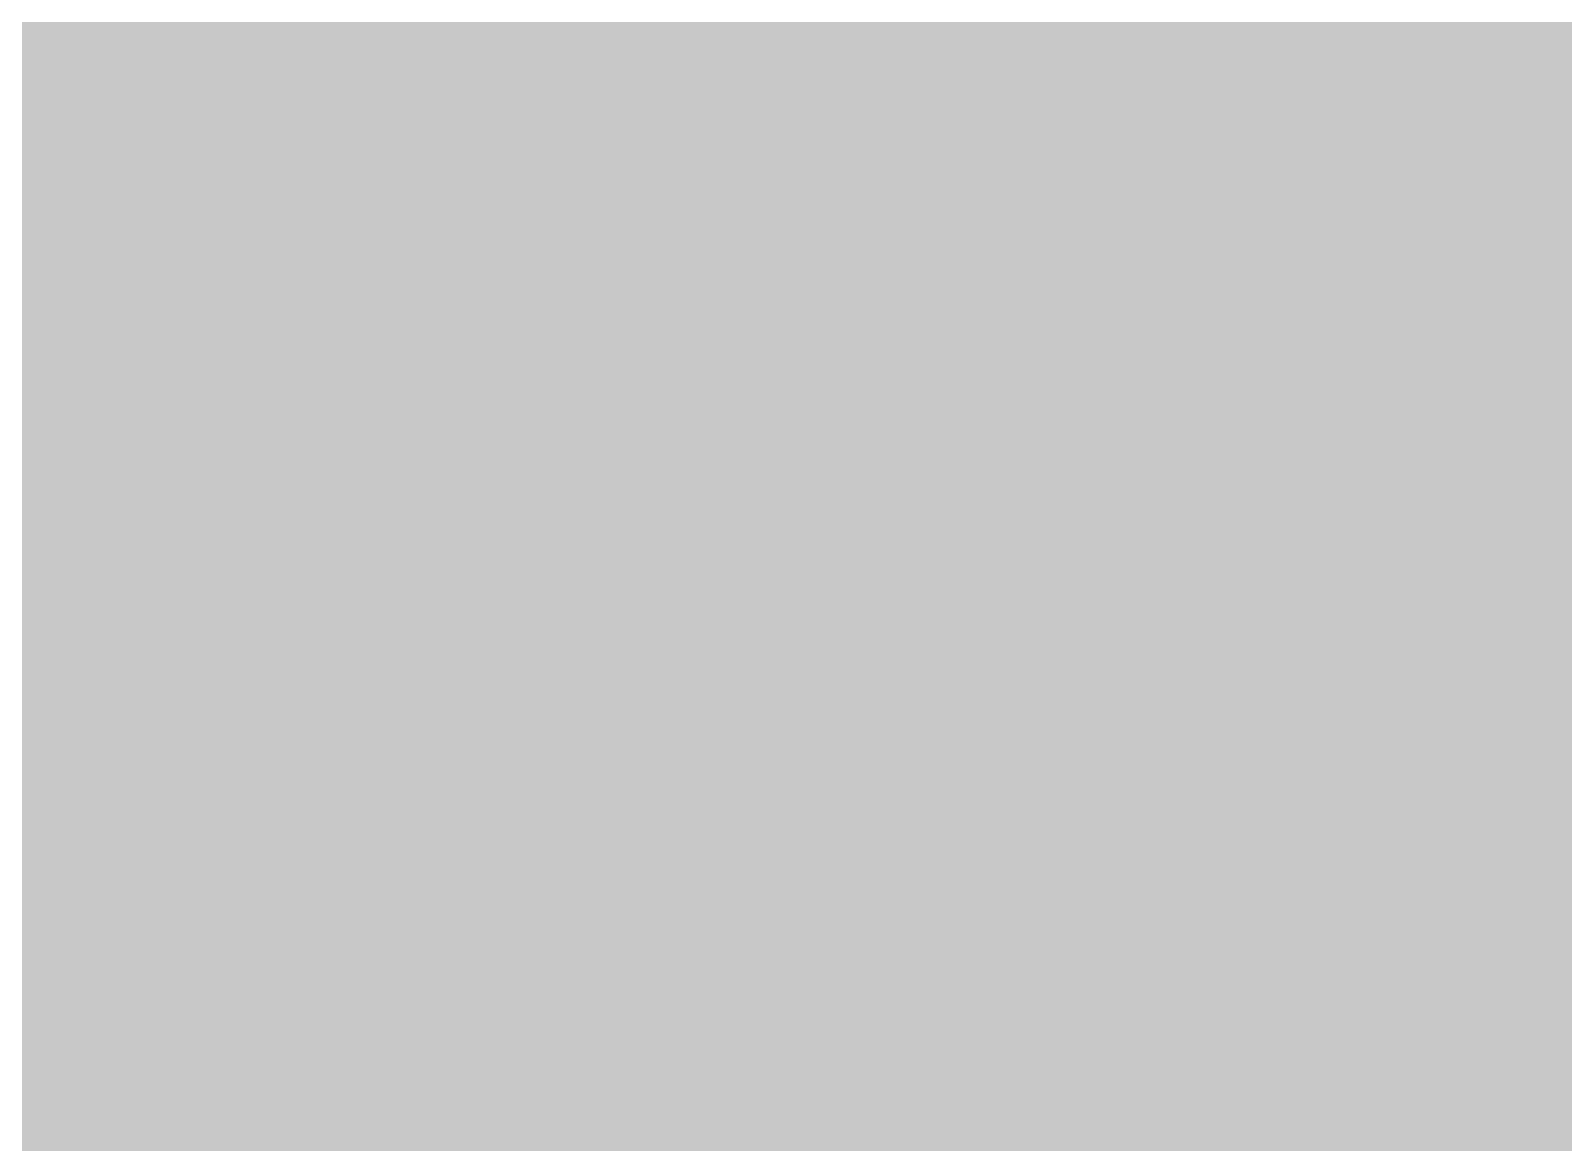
# Model space of a CAD drawing. Header units: metres. Extents: x 317370 to 326712, y 1824935 to 1838812.
# Drawn here: x 322620.0822 to 322620.4619, y 1833832.2612 to 1833832.5365 of the extents above; entities that cross this region are included whole.
import ezdxf

# ---------------------------------------------------------------- set-up
doc = ezdxf.new("R2010")
doc.units = ezdxf.units.M
doc.header["$MEASUREMENT"] = 0
for name, color, linetype in [('INTERTIDAL ZONE', 5, 'Continuous'), ('LOW TIDE LINE', 5, 'Continuous'), ('VILLAGE BOUNDARY', 212, 'Continuous')]:
    doc.layers.add(name, color=color, linetype=linetype)

# ---------------------------------------------------------------- blocks, each defined once
blk = doc.blocks.new('81')
at = {"layer": 'INTERTIDAL ZONE', "const_width": 3.02339, "flags": 128}
blk.add_lwpolyline([(322574.99576, 1833824.79943), (322583.08901, 1833828.76739), (322587.15154, 1833832.76707), (322599.2438, 1833832.67192), (322607.30533, 1833832.60849), (322615.36678, 1833832.54506), (322619.39759, 1833832.51334), (322627.49084, 1833836.4813), (322631.52157, 1833836.44958), (322635.58401, 1833840.44926), (322647.67635, 1833840.35411), (322651.70708, 1833840.3224), (322663.76761, 1833836.19585), (322675.82815, 1833832.0693), (322683.82624, 1833823.94308), (322699.9493, 1833823.81621), (322708.01084, 1833823.75278), (322716.04056, 1833819.65795), (322720.07137, 1833819.62623), (322736.16263, 1833815.46797), (322744.25589, 1833819.43593), (322764.4414, 1833823.30875)], dxfattribs=at)
at = {"layer": 'LOW TIDE LINE', "lineweight": 18, "const_width": 3.02339}
blk.add_lwpolyline([(322764.4414, 1833823.30875), (322744.25589, 1833819.43593), (322736.16263, 1833815.46797), (322720.07137, 1833819.62623), (322716.04056, 1833819.65795), (322708.01084, 1833823.75278), (322699.9493, 1833823.81621), (322683.82624, 1833823.94308), (322675.82815, 1833832.0693), (322663.76761, 1833836.19585), (322651.70708, 1833840.3224), (322647.67635, 1833840.35411), (322635.58401, 1833840.44926), (322631.52157, 1833836.44958), (322627.49084, 1833836.4813), (322619.39759, 1833832.51334), (322615.36678, 1833832.54506), (322607.30533, 1833832.60849), (322599.2438, 1833832.67192), (322587.15154, 1833832.76707), (322583.08901, 1833828.76739), (322574.99576, 1833824.79943)], dxfattribs=at)
at = {"layer": 'VILLAGE BOUNDARY', "lineweight": 50, "const_width": 3.02339}
blk.add_lwpolyline([(322623.42831, 1833832.48162), (322615.36678, 1833832.54506)], dxfattribs=at)

msp = doc.modelspace()

# ---------------------------------------------------------------- block references
msp.add_blockref('81', (0, 0))

doc.saveas('drawing.dxf')
